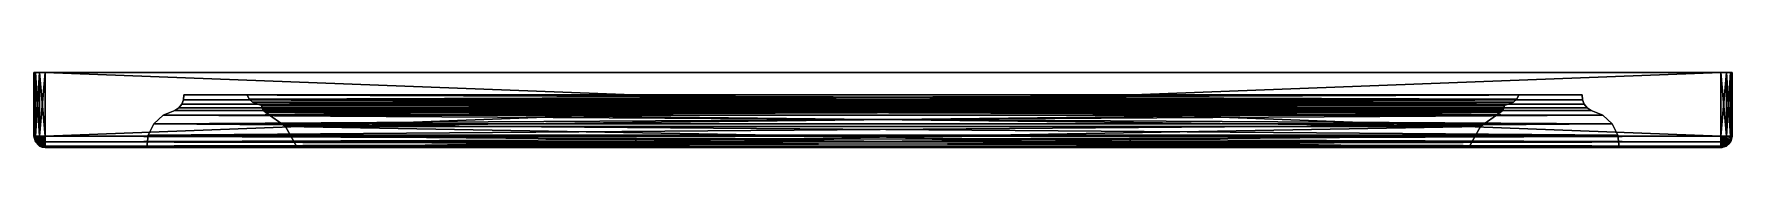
# Model space of a CAD drawing. Header units: centimetres. Extents: x -22.5 to 22.5, y -2 to 0.
import ezdxf

# ---------------------------------------------------------------- set-up
doc = ezdxf.new("R2010")
doc.units = ezdxf.units.CM
doc.header["$MEASUREMENT"] = 0
doc.layers.add('CAB_DOORS', color=31, linetype='Continuous')

msp = doc.modelspace()

# ---------------------------------------------------------------- meshes
at = {"layer": 'CAB_DOORS', "color": 31}
mesh = msp.add_polyface(dxfattribs=at)
corners = [(-22.5, -1.7, 0.3), (-22.46, -1.7, 0.15), (-22.49, -1.754, 0.248), (-22.262, -1.782, 0.018), (-22.287, -1.754, 0.018), (-22.2, -1.7), (-22.46, -1.85, 0.3), (-22.228, -1.799, 0.018), (-22.301, -1.719, 0.018), (-22.35, -1.7, 0.04), (-22.364, -1.802, 0.07), (-22.455, -1.748, 0.15), (-22.451, -1.856, 0.248), (-22.39, -1.735, 0.07), (-22.421, -1.837, 0.15), (-22.46, -1.7, 66.15), (-22.5, -1.7, 66), (-22.49, -1.754, 66.052), (-22.455, -1.748, 66.15), (-22.421, -1.837, 66.15), (-22.46, -1.85, 66), (-22.39, -1.735, 66.23), (-22.35, -1.7, 66.26), (-22.301, -1.719, 66.282), (-22.228, -1.799, 66.282), (-22.2, -1.7, 66.3), (-22.262, -1.782, 66.282), (-22.287, -1.754, 66.282), (-22.364, -1.802, 66.23), (-22.2, 0, 66.3), (-22.35, 0, 66.26), (-22.46, 0, 66.15), (-22.5, 0, 66), (-22.5, 0, 0.3), (-22.46, 0, 0.15), (-22.35, 0, 0.04), (-22.2, 0)]
mesh.append_faces([[corners[k] for k in face] for face in [(6, 0, 2), (5, 8, 9), (2, 1, 11), (11, 1, 13), (1, 9, 13), (17, 16, 20), (17, 18, 15), (15, 18, 21), (23, 25, 22), (21, 22, 15)]], dxfattribs={"color": 31})
mesh.append_faces([[corners[k] for k in face] for face in [(0, 1, 2), (3, 5, 7), (5, 4, 8), (15, 16, 17), (18, 28, 21), (28, 26, 27), (22, 29, 30), (15, 30, 31), (16, 31, 32), (1, 33, 34), (9, 34, 35), (5, 35, 36), (32, 34, 33), (16, 33, 0)]], dxfattribs={"vtx0": -1, "color": 31})
mesh.append_faces([[corners[k] for k in face] for face in [(26, 25, 27)]], dxfattribs={"vtx0": -1, "vtx1": -1, "color": 31})
mesh.append_faces([[corners[k] for k in face] for face in [(16, 15, 31), (30, 36, 35), (31, 35, 34)]], dxfattribs={"vtx0": -1, "vtx2": -1, "color": 31})
mesh.append_faces([[corners[k] for k in face] for face in [(2, 11, 12), (9, 8, 13), (18, 17, 19), (22, 21, 23), (24, 25, 26), (28, 27, 21), (25, 29, 22), (16, 0, 20), (32, 33, 16)]], dxfattribs={"vtx1": -1, "color": 31})
mesh.append_faces([[corners[k] for k in face] for face in [(3, 4, 5), (10, 13, 8), (27, 23, 21), (0, 33, 1), (32, 31, 34), (31, 30, 35), (30, 29, 36)]], dxfattribs={"vtx1": -1, "vtx2": -1, "color": 31})
mesh.append_faces([[corners[k] for k in face] for face in [(8, 4, 10), (14, 11, 13), (25, 23, 27), (15, 22, 30), (5, 9, 35), (9, 1, 34)]], dxfattribs={"vtx2": -1, "color": 31})
mesh = msp.add_polyface(dxfattribs=at)
corners = [(19.475, -1.667, 59.275), (-19.512, -2, 59.312), (-19.475, -1.667, 59.275), (-19.324, -1.368, 59.124), (-19.077, -1.141, 58.877), (19.077, -1.141, 58.877), (-18.766, -1.015, 58.566), (15.837, -1.44, 10.663), (-15.526, -2, 10.974), (-15.837, -1.44, 10.663), (16.356, -1.064, 10.144), (-16.356, -1.064, 10.144), (16.474, -0.872, 10.026), (-16.461, -0.871, 10.039), (-16.474, -0.872, 10.026), (16.486, -0.872, 10.014), (-16.486, -0.872, 10.014), (-16.713, -0.796, 9.787), (-16.796, -0.709, 9.704), (16.713, -0.796, 9.787), (16.848, -0.6, 9.652), (-16.848, -0.6, 9.652), (-18.766, -1.015, 7.734), (18.766, -1.015, 7.734), (-18.661, -0.944, 7.839), (18.581, -0.845, 7.919), (-18.581, -0.845, 7.919), (18.535, -0.727, 7.965), (-18.535, -0.727, 7.965), (-18.525, -0.6, 7.975), (-19.512, -2, 6.988), (19.512, -2, 6.988), (-19.475, -1.667, 7.025), (19.324, -1.368, 7.176), (-19.324, -1.368, 7.176), (-19.077, -1.141, 7.423), (16.461, -0.871, 10.039), (-16.457, -0.929, 10.043), (16.402, -1.029, 10.098), (-16.402, -1.029, 10.098), (-16.436, -0.983, 10.064), (16.457, -0.929, 10.043), (-18.525, -0.6, 58.325), (-16.848, -0.6, 56.648), (18.525, -0.6, 58.325), (18.525, -0.6, 7.975), (-15.526, -2, 55.326), (15.526, -2, 55.326), (-15.837, -1.44, 55.637), (-16.356, -1.064, 56.156), (15.837, -1.44, 55.637), (16.457, -0.929, 56.257), (-16.461, -0.871, 56.261), (-16.457, -0.929, 56.257), (16.436, -0.983, 56.236), (-16.436, -0.983, 56.236), (-16.402, -1.029, 56.202), (16.402, -1.029, 56.202), (16.461, -0.871, 56.261), (-16.474, -0.872, 56.274), (16.713, -0.796, 56.513), (-16.713, -0.796, 56.513), (-16.486, -0.872, 56.286), (16.796, -0.709, 56.596), (-16.796, -0.709, 56.596), (16.474, -0.872, 56.274), (18.661, -0.944, 58.461), (-18.661, -0.944, 58.461), (-18.581, -0.845, 58.381), (-18.535, -0.727, 58.335), (18.581, -0.845, 58.381), (-22.2, -1.85, 66.26), (-22.2, -1.96, 66.15), (22.2, -1.96, 66.15), (-22.2, -1.7), (22.2, -1.7), (-22.2, -1.85, 0.04), (-22.2, -2, 0.3), (-22.2, -1.96, 0.15), (22.2, -1.96, 0.15), (22.2, -1.85, 0.04), (-22.2, 0, 66.3), (22.2, 0), (-22.2, 0), (-22.2, -2, 66), (22.2, -2, 66), (22.2, -2, 0.3), (22.2, -1.7, 66.3), (-22.2, -1.7, 66.3)]
mesh.append_faces([[corners[k] for k in face] for face in [(0, 1, 2), (3, 0, 2), (7, 8, 9), (17, 15, 16), (20, 18, 21), (26, 27, 28), (33, 35, 34), (51, 52, 53), (54, 53, 55), (56, 54, 55), (61, 63, 64), (66, 6, 67), (68, 66, 67), (44, 69, 42), (8, 47, 46), (82, 74, 83), (87, 81, 88)]], dxfattribs={"vtx0": -1, "color": 31})
mesh.append_faces([[corners[k] for k in face] for face in [(15, 14, 16), (39, 10, 11), (42, 43, 44), (84, 1, 85)]], dxfattribs={"vtx0": -1, "vtx1": -1, "color": 31})
mesh.append_faces([[corners[k] for k in face] for face in [(12, 13, 14), (59, 65, 62)]], dxfattribs={"vtx0": -1, "vtx1": -1, "vtx2": -1, "color": 31})
mesh.append_faces([[corners[k] for k in face] for face in [(10, 9, 11), (21, 29, 45), (71, 72, 73), (77, 78, 79), (78, 76, 80), (81, 82, 83), (30, 77, 86)]], dxfattribs={"vtx0": -1, "vtx2": -1, "color": 31})
mesh.append_faces([[corners[k] for k in face] for face in [(17, 18, 19), (22, 23, 24), (28, 27, 29), (30, 31, 32), (22, 35, 23), (13, 36, 37), (46, 47, 48), (56, 49, 57), (64, 63, 43), (68, 69, 70), (74, 75, 76)]], dxfattribs={"vtx1": -1, "color": 31})
mesh.append_faces([[corners[k] for k in face] for face in [(52, 58, 59)]], dxfattribs={"vtx1": -1, "vtx2": -1, "color": 31})
mesh.append_faces([[corners[k] for k in face] for face in [(3, 4, 5), (5, 4, 6), (25, 26, 24), (33, 34, 32), (38, 39, 40), (40, 37, 41), (49, 48, 50), (60, 61, 62)]], dxfattribs={"vtx2": -1, "color": 31})
mesh = msp.add_polyface(dxfattribs=at)
corners = [(18.766, -1.015, 7.734), (18.766, -1.015, 58.566), (18.661, -0.944, 7.839), (18.661, -0.944, 58.461), (18.581, -0.845, 58.381), (18.581, -0.845, 7.919), (18.535, -0.727, 58.335), (18.535, -0.727, 7.965), (18.525, -0.6, 7.975), (18.525, -0.6, 58.325), (19.512, -2, 6.988), (19.512, -2, 59.312), (19.475, -1.667, 7.025), (19.475, -1.667, 59.275), (19.324, -1.368, 59.124), (19.324, -1.368, 7.176), (19.077, -1.141, 7.423), (19.077, -1.141, 58.877), (15.526, -2, 55.326), (15.526, -2, 10.974), (15.837, -1.44, 55.637), (15.837, -1.44, 10.663), (16.356, -1.064, 56.156), (16.356, -1.064, 10.144), (16.461, -0.871, 10.039), (16.461, -0.871, 56.261), (16.457, -0.929, 10.043), (16.457, -0.929, 56.257), (16.436, -0.983, 10.064), (16.436, -0.983, 56.236), (16.402, -1.029, 56.202), (16.402, -1.029, 10.098), (16.474, -0.872, 56.274), (16.474, -0.872, 10.026), (16.486, -0.872, 56.286), (16.486, -0.872, 10.014), (16.713, -0.796, 9.787), (16.713, -0.796, 56.513), (16.796, -0.709, 9.704), (16.796, -0.709, 56.596), (16.848, -0.6, 56.648), (16.848, -0.6, 9.652), (22.2, -2, 0.3), (22.2, -1.96, 0.15), (22.227, -1.994, 0.248), (22.2, -1.7), (22.209, -1.802, 0.018), (22.2, -1.85, 0.04), (22.218, -1.892, 0.07), (22.209, -1.802, 66.282), (22.2, -1.7, 66.3), (22.2, -1.85, 66.26), (22.218, -1.892, 66.23), (22.2, -1.96, 66.15), (-22.2, 0, 66.3), (22.2, 0, 66.3), (22.2, 0), (-22.2, -1.7), (22.2, -2, 66)]
mesh.append_faces([[corners[k] for k in face] for face in [(42, 43, 44), (45, 46, 47), (43, 47, 48), (49, 50, 51), (52, 51, 53)]], dxfattribs={"color": 31})
mesh.append_faces([[corners[k] for k in face] for face in [(2, 1, 3), (4, 2, 3), (5, 6, 7), (8, 6, 9), (12, 11, 13), (14, 12, 13), (14, 16, 15), (20, 19, 21), (26, 25, 27), (28, 27, 29), (30, 28, 29), (36, 34, 35), (37, 38, 39), (40, 38, 41)]], dxfattribs={"vtx0": -1, "color": 31})
mesh.append_faces([[corners[k] for k in face] for face in [(31, 22, 23), (34, 33, 35)]], dxfattribs={"vtx0": -1, "vtx1": -1, "color": 31})
mesh.append_faces([[corners[k] for k in face] for face in [(32, 24, 33), (32, 33, 34)]], dxfattribs={"vtx0": -1, "vtx1": -1, "vtx2": -1, "color": 31})
mesh.append_faces([[corners[k] for k in face] for face in [(22, 21, 23), (41, 8, 9), (10, 42, 58)]], dxfattribs={"vtx0": -1, "vtx2": -1, "color": 31})
mesh.append_faces([[corners[k] for k in face] for face in [(0, 1, 2), (4, 6, 5), (7, 6, 8), (10, 11, 12), (0, 16, 1), (18, 19, 20), (24, 25, 26), (30, 22, 31), (36, 38, 37), (39, 38, 40), (45, 57, 56), (55, 54, 50)]], dxfattribs={"vtx1": -1, "color": 31})
mesh.append_faces([[corners[k] for k in face] for face in [(25, 24, 32), (40, 41, 9), (54, 55, 56), (11, 10, 58)]], dxfattribs={"vtx1": -1, "vtx2": -1, "color": 31})
mesh.append_faces([[corners[k] for k in face] for face in [(4, 5, 2), (14, 15, 12), (14, 17, 16), (16, 17, 1), (22, 20, 21), (30, 31, 28), (28, 26, 27), (36, 37, 34)]], dxfattribs={"vtx2": -1, "color": 31})
mesh = msp.add_polyface(dxfattribs=at)
corners = [(22.276, -1.769, 0.018), (22.246, -1.792, 0.018), (22.2, -1.7), (22.5, -1.7, 0.3), (22.475, -1.807, 0.248), (22.46, -1.7, 0.15), (22.46, -1.85, 0.3), (22.296, -1.737, 0.018), (22.38, -1.77, 0.07), (22.35, -1.7, 0.04), (22.442, -1.794, 0.15), (22.209, -1.802, 0.018), (22.343, -1.83, 0.07), (22.276, -1.769, 66.282), (22.343, -1.83, 66.23), (22.296, -1.737, 66.282), (22.2, -1.7, 66.3), (22.35, -1.7, 66.26), (22.5, -1.7, 66), (22.475, -1.807, 66.052), (22.46, -1.85, 66), (22.46, -1.7, 66.15), (22.442, -1.794, 66.15), (22.38, -1.77, 66.23), (22.246, -1.792, 66.282), (22.209, -1.802, 66.282), (22.286, -1.873, 66.23), (22.392, -1.875, 66.15), (22.5, 0, 66), (22.46, 0, 66.15), (22.35, 0, 66.26), (22.2, 0, 66.3), (22.2, 0), (22.35, 0, 0.04), (22.46, 0, 0.15), (22.5, 0, 0.3)]
mesh.append_faces([[corners[k] for k in face] for face in [(3, 4, 5), (8, 7, 9), (5, 10, 8), (5, 4, 10), (7, 2, 9), (16, 15, 17), (18, 21, 19), (19, 21, 22), (22, 21, 23), (17, 15, 23)]], dxfattribs={"color": 31})
mesh.append_faces([[corners[k] for k in face] for face in [(3, 6, 4), (0, 2, 7), (2, 1, 11), (10, 12, 8), (21, 17, 23), (21, 28, 29), (17, 29, 30), (16, 30, 31), (9, 32, 33), (5, 33, 34), (3, 34, 35), (28, 3, 35)]], dxfattribs={"vtx0": -1, "color": 31})
mesh.append_faces([[corners[k] for k in face] for face in [(13, 16, 24), (18, 6, 3), (30, 33, 31)]], dxfattribs={"vtx0": -1, "vtx1": -1, "color": 31})
mesh.append_faces([[corners[k] for k in face] for face in [(17, 21, 29), (18, 20, 6), (5, 9, 33), (29, 35, 34), (30, 34, 33), (31, 33, 32)]], dxfattribs={"vtx0": -1, "vtx2": -1, "color": 31})
mesh.append_faces([[corners[k] for k in face] for face in [(7, 8, 0), (0, 12, 1), (13, 14, 15), (15, 16, 13), (24, 26, 13), (22, 23, 27), (18, 28, 21), (2, 32, 9), (18, 3, 28), (28, 35, 29)]], dxfattribs={"vtx1": -1, "color": 31})
mesh.append_faces([[corners[k] for k in face] for face in [(0, 1, 2), (30, 29, 34)]], dxfattribs={"vtx1": -1, "vtx2": -1, "color": 31})
mesh.append_faces([[corners[k] for k in face] for face in [(5, 8, 9), (8, 12, 0), (18, 19, 20), (16, 25, 24), (14, 23, 15), (16, 17, 30), (3, 5, 34)]], dxfattribs={"vtx2": -1, "color": 31})
mesh = msp.add_polyface(dxfattribs=at)
corners = [(-19.512, -2, 59.312), (-19.512, -2, 6.988), (-19.475, -1.667, 59.275), (-19.475, -1.667, 7.025), (-19.324, -1.368, 7.176), (-19.324, -1.368, 59.124), (-19.077, -1.141, 58.877), (-19.077, -1.141, 7.423), (-18.766, -1.015, 7.734), (-18.766, -1.015, 58.566), (-15.526, -2, 10.974), (-15.526, -2, 55.326), (-15.837, -1.44, 10.663), (-15.837, -1.44, 55.637), (-16.356, -1.064, 10.144), (-16.356, -1.064, 56.156), (-16.461, -0.871, 56.261), (-16.461, -0.871, 10.039), (-16.457, -0.929, 56.257), (-16.457, -0.929, 10.043), (-16.436, -0.983, 56.236), (-16.436, -0.983, 10.064), (-16.402, -1.029, 10.098), (-16.402, -1.029, 56.202), (-16.474, -0.872, 10.026), (-16.474, -0.872, 56.274), (-16.486, -0.872, 10.014), (-16.486, -0.872, 56.286), (-16.713, -0.796, 56.513), (-16.713, -0.796, 9.787), (-16.796, -0.709, 56.596), (-16.796, -0.709, 9.704), (-16.848, -0.6, 9.652), (-16.848, -0.6, 56.648), (-18.525, -0.6, 58.325), (-18.525, -0.6, 7.975), (-18.661, -0.944, 58.461), (-18.661, -0.944, 7.839), (-18.581, -0.845, 7.919), (-18.581, -0.845, 58.381), (-18.535, -0.727, 7.965), (-18.535, -0.727, 58.335), (-22.2, -1.96, 0.15), (-22.253, -1.885, 0.07), (-22.2, -1.85, 0.04), (-22.228, -1.799, 0.018), (-22.2, -1.7), (-22.2, -1.7, 66.3), (-22.228, -1.799, 66.282), (-22.2, -1.85, 66.26), (-22.2, -2, 66), (-22.2, -1.96, 66.15), (-22.281, -1.984, 66.052), (-22.253, -1.885, 66.23), (22.2, -2, 66), (22.2, -1.85, 66.26), (-22.2, -2, 0.3)]
mesh.append_faces([[corners[k] for k in face] for face in [(45, 46, 44), (47, 48, 49)]], dxfattribs={"color": 31})
mesh.append_faces([[corners[k] for k in face] for face in [(2, 1, 3), (4, 2, 3), (4, 6, 5), (12, 11, 13), (18, 17, 19), (20, 19, 21), (22, 20, 21), (28, 26, 27), (29, 30, 31), (32, 30, 33), (36, 8, 37), (38, 36, 37), (39, 40, 41), (34, 40, 35), (50, 51, 52), (51, 49, 53)]], dxfattribs={"vtx0": -1, "color": 31})
mesh.append_faces([[corners[k] for k in face] for face in [(23, 14, 15), (26, 25, 27), (33, 35, 32), (0, 56, 1)]], dxfattribs={"vtx0": -1, "vtx1": -1, "color": 31})
mesh.append_faces([[corners[k] for k in face] for face in [(24, 16, 25), (24, 25, 26)]], dxfattribs={"vtx0": -1, "vtx1": -1, "vtx2": -1, "color": 31})
mesh.append_faces([[corners[k] for k in face] for face in [(14, 13, 15)]], dxfattribs={"vtx0": -1, "vtx2": -1, "color": 31})
mesh.append_faces([[corners[k] for k in face] for face in [(0, 1, 2), (9, 6, 8), (10, 11, 12), (16, 17, 18), (22, 14, 23), (28, 30, 29), (31, 30, 32), (9, 8, 36), (38, 40, 39), (41, 40, 34)]], dxfattribs={"vtx1": -1, "color": 31})
mesh.append_faces([[corners[k] for k in face] for face in [(17, 16, 24), (34, 35, 33), (50, 54, 51), (50, 56, 0)]], dxfattribs={"vtx1": -1, "vtx2": -1, "color": 31})
mesh.append_faces([[corners[k] for k in face] for face in [(4, 5, 2), (4, 7, 6), (6, 7, 8), (14, 12, 13), (22, 23, 20), (20, 18, 19), (28, 29, 26), (38, 39, 36), (42, 43, 44), (47, 49, 55)]], dxfattribs={"vtx2": -1, "color": 31})
mesh = msp.add_polyface(dxfattribs=at)
corners = [(19.512, -2, 59.312), (-19.512, -2, 59.312), (19.475, -1.667, 59.275), (-19.324, -1.368, 59.124), (19.324, -1.368, 59.124), (19.077, -1.141, 58.877), (18.766, -1.015, 58.566), (-18.766, -1.015, 58.566), (15.526, -2, 10.974), (-15.526, -2, 10.974), (15.837, -1.44, 10.663), (16.356, -1.064, 10.144), (-15.837, -1.44, 10.663), (16.461, -0.871, 10.039), (-16.461, -0.871, 10.039), (16.474, -0.872, 10.026), (-16.713, -0.796, 9.787), (16.713, -0.796, 9.787), (16.486, -0.872, 10.014), (-16.796, -0.709, 9.704), (16.796, -0.709, 9.704), (16.848, -0.6, 9.652), (-16.474, -0.872, 10.026), (-18.661, -0.944, 7.839), (18.766, -1.015, 7.734), (18.661, -0.944, 7.839), (18.581, -0.845, 7.919), (18.535, -0.727, 7.965), (-18.581, -0.845, 7.919), (-18.525, -0.6, 7.975), (18.525, -0.6, 7.975), (-19.475, -1.667, 7.025), (19.512, -2, 6.988), (19.475, -1.667, 7.025), (19.324, -1.368, 7.176), (19.077, -1.141, 7.423), (-19.077, -1.141, 7.423), (-16.457, -0.929, 10.043), (16.457, -0.929, 10.043), (-16.436, -0.983, 10.064), (16.436, -0.983, 10.064), (16.402, -1.029, 10.098), (-16.402, -1.029, 10.098), (16.848, -0.6, 56.648), (18.525, -0.6, 58.325), (-16.848, -0.6, 56.648), (-16.848, -0.6, 9.652), (-15.837, -1.44, 55.637), (15.526, -2, 55.326), (15.837, -1.44, 55.637), (-16.356, -1.064, 56.156), (16.356, -1.064, 56.156), (16.461, -0.871, 56.261), (-16.461, -0.871, 56.261), (16.457, -0.929, 56.257), (-16.402, -1.029, 56.202), (16.402, -1.029, 56.202), (16.436, -0.983, 56.236), (-16.457, -0.929, 56.257), (-16.474, -0.872, 56.274), (16.474, -0.872, 56.274), (-16.486, -0.872, 56.286), (16.486, -0.872, 56.286), (16.713, -0.796, 56.513), (16.796, -0.709, 56.596), (-16.713, -0.796, 56.513), (18.661, -0.944, 58.461), (-18.581, -0.845, 58.381), (18.581, -0.845, 58.381), (-18.535, -0.727, 58.335), (18.535, -0.727, 58.335), (-22.2, -1.96, 66.15), (22.2, -2, 66), (22.2, -1.96, 66.15), (-22.2, -1.85, 66.26), (22.2, -1.85, 66.26), (-22.2, -1.7, 66.3), (22.2, -1.7, 66.3), (-22.2, -1.85, 0.04), (22.2, -1.7), (22.2, -1.85, 0.04), (-22.2, -1.96, 0.15), (22.2, -1.96, 0.15), (-22.2, -2, 0.3), (22.2, -2, 0.3), (-19.512, -2, 6.988)]
mesh.append_faces([[corners[k] for k in face] for face in [(3, 5, 4), (17, 19, 20), (23, 24, 25), (26, 23, 25), (29, 27, 30), (31, 32, 33), (34, 31, 33), (37, 13, 38), (39, 38, 40), (41, 39, 40), (47, 48, 49), (63, 61, 62), (45, 64, 43), (68, 69, 70), (71, 72, 73), (74, 73, 75), (76, 75, 77), (78, 79, 80), (81, 80, 82), (83, 82, 84)]], dxfattribs={"vtx0": -1, "color": 31})
mesh.append_faces([[corners[k] for k in face] for face in [(43, 44, 45), (56, 50, 51), (61, 60, 62)]], dxfattribs={"vtx0": -1, "vtx1": -1, "color": 31})
mesh.append_faces([[corners[k] for k in face] for face in [(15, 22, 18), (59, 52, 60)]], dxfattribs={"vtx0": -1, "vtx1": -1, "vtx2": -1, "color": 31})
mesh.append_faces([[corners[k] for k in face] for face in [(50, 49, 51)]], dxfattribs={"vtx0": -1, "vtx2": -1, "color": 31})
mesh.append_faces([[corners[k] for k in face] for face in [(0, 1, 2), (6, 5, 7), (8, 9, 10), (20, 19, 21), (26, 27, 28), (41, 11, 42), (52, 53, 54), (63, 64, 65), (6, 7, 66), (70, 69, 44), (8, 48, 9)]], dxfattribs={"vtx1": -1, "color": 31})
mesh.append_faces([[corners[k] for k in face] for face in [(13, 14, 15), (21, 46, 30), (1, 0, 72), (32, 85, 84)]], dxfattribs={"vtx1": -1, "vtx2": -1, "color": 31})
mesh.append_faces([[corners[k] for k in face] for face in [(3, 4, 2), (11, 10, 12), (16, 17, 18), (34, 35, 36), (36, 35, 24), (55, 56, 57), (57, 54, 58), (67, 68, 66)]], dxfattribs={"vtx2": -1, "color": 31})
mesh = msp.add_polyface(dxfattribs=at)
corners = [(-22.46, -1.85, 0.3), (-22.49, -1.754, 0.248), (-22.451, -1.856, 0.248), (-22.378, -1.936, 0.248), (-22.421, -1.837, 0.15), (-22.357, -1.907, 0.15), (-22.364, -1.802, 0.07), (-22.316, -1.854, 0.07), (-22.287, -1.754, 0.018), (-22.2, -2, 0.3), (-22.281, -1.984, 0.248), (-22.2, -1.96, 0.15), (-22.35, -1.96, 0.3), (-22.271, -1.95, 0.15), (-22.253, -1.885, 0.07), (-22.228, -1.799, 0.018), (-22.2, -1.85, 0.04), (-22.39, -1.735, 0.07), (-22.455, -1.748, 0.15), (-22.262, -1.782, 0.018), (-22.364, -1.802, 66.23), (-22.421, -1.837, 66.15), (-22.316, -1.854, 66.23), (-22.262, -1.782, 66.282), (-22.228, -1.799, 66.282), (-22.2, -2, 66), (-22.281, -1.984, 66.052), (-22.35, -1.96, 66), (-22.2, -1.96, 66.15), (-22.271, -1.95, 66.15), (-22.378, -1.936, 66.052), (-22.357, -1.907, 66.15), (-22.451, -1.856, 66.052), (-22.49, -1.754, 66.052), (-22.46, -1.85, 66), (-22.253, -1.885, 66.23), (-22.455, -1.748, 66.15), (-22.2, -1.85, 66.26), (-22.5, -1.7, 0.3)]
mesh.append_faces([[corners[k] for k in face] for face in [(0, 1, 2), (9, 12, 10), (10, 12, 3), (3, 0, 2), (11, 13, 14), (11, 10, 13), (25, 26, 27), (26, 28, 29), (33, 34, 32), (29, 28, 35), (32, 34, 30), (27, 26, 30)]], dxfattribs={"color": 31})
mesh.append_faces([[corners[k] for k in face] for face in [(5, 10, 3), (5, 6, 7), (12, 0, 3), (14, 15, 16), (13, 7, 14), (30, 29, 31), (32, 31, 21), (31, 35, 22), (31, 32, 30), (34, 27, 30), (34, 38, 0), (25, 12, 9)]], dxfattribs={"vtx0": -1, "color": 31})
mesh.append_faces([[corners[k] for k in face] for face in [(15, 14, 19), (27, 0, 12)]], dxfattribs={"vtx0": -1, "vtx1": -1, "color": 31})
mesh.append_faces([[corners[k] for k in face] for face in [(27, 34, 0)]], dxfattribs={"vtx0": -1, "vtx2": -1, "color": 31})
mesh.append_faces([[corners[k] for k in face] for face in [(5, 3, 4), (5, 7, 13), (19, 7, 8), (20, 21, 22), (23, 22, 24), (22, 23, 20), (29, 35, 31), (37, 24, 35)]], dxfattribs={"vtx1": -1, "color": 31})
mesh.append_faces([[corners[k] for k in face] for face in [(22, 35, 24)]], dxfattribs={"vtx1": -1, "vtx2": -1, "color": 31})
mesh.append_faces([[corners[k] for k in face] for face in [(3, 2, 4), (5, 4, 6), (7, 6, 8), (9, 10, 11), (5, 13, 10), (17, 6, 4), (18, 4, 2), (14, 7, 19), (33, 32, 21), (21, 31, 22), (36, 21, 20), (30, 26, 29), (25, 27, 12)]], dxfattribs={"vtx2": -1, "color": 31})
mesh = msp.add_polyface(dxfattribs=at)
corners = [(22.35, -1.96, 0.3), (22.227, -1.994, 0.248), (22.332, -1.964, 0.248), (22.418, -1.899, 0.248), (22.316, -1.933, 0.15), (22.392, -1.875, 0.15), (22.286, -1.873, 0.07), (22.343, -1.83, 0.07), (22.246, -1.792, 0.018), (22.475, -1.807, 0.248), (22.46, -1.85, 0.3), (22.442, -1.794, 0.15), (22.2, -2, 0.3), (22.209, -1.802, 0.018), (22.218, -1.892, 0.07), (22.224, -1.959, 0.15), (22.2, -1.96, 0.15), (22.2, -1.85, 0.04), (22.2, -1.96, 66.15), (22.2, -2, 66), (22.227, -1.994, 66.052), (22.224, -1.959, 66.15), (22.316, -1.933, 66.15), (22.286, -1.873, 66.23), (22.343, -1.83, 66.23), (22.418, -1.899, 66.052), (22.442, -1.794, 66.15), (22.392, -1.875, 66.15), (22.332, -1.964, 66.052), (22.35, -1.96, 66), (22.38, -1.77, 66.23), (22.218, -1.892, 66.23), (22.2, -1.85, 66.26), (22.209, -1.802, 66.282), (22.246, -1.792, 66.282), (22.46, -1.85, 66), (22.475, -1.807, 66.052), (22.276, -1.769, 66.282)]
mesh.append_faces([[corners[k] for k in face] for face in [(9, 10, 3), (10, 0, 3), (3, 0, 2), (1, 16, 15), (15, 16, 14), (14, 17, 13), (18, 19, 20), (20, 21, 18), (18, 21, 31), (32, 31, 33), (25, 28, 29), (35, 25, 29), (35, 36, 25)]], dxfattribs={"color": 31})
mesh.append_faces([[corners[k] for k in face] for face in [(0, 1, 2), (5, 9, 3), (5, 6, 7), (25, 26, 27), (28, 27, 22), (20, 29, 28), (27, 30, 24), (21, 23, 31), (27, 28, 25), (37, 23, 24), (35, 0, 10)]], dxfattribs={"vtx0": -1, "color": 31})
mesh.append_faces([[corners[k] for k in face] for face in [(29, 12, 0)]], dxfattribs={"vtx0": -1, "vtx1": -1, "color": 31})
mesh.append_faces([[corners[k] for k in face] for face in [(0, 12, 1)]], dxfattribs={"vtx0": -1, "vtx2": -1, "color": 31})
mesh.append_faces([[corners[k] for k in face] for face in [(5, 3, 4), (5, 7, 11), (1, 15, 2), (21, 20, 22), (23, 22, 24), (23, 34, 31)]], dxfattribs={"vtx1": -1, "color": 31})
mesh.append_faces([[corners[k] for k in face] for face in [(20, 19, 29), (19, 12, 29)]], dxfattribs={"vtx1": -1, "vtx2": -1, "color": 31})
mesh.append_faces([[corners[k] for k in face] for face in [(3, 2, 4), (5, 4, 6), (7, 6, 8), (5, 11, 9), (13, 8, 6), (14, 6, 4), (15, 4, 2), (4, 15, 14), (6, 14, 13), (20, 28, 22), (22, 27, 24), (21, 22, 23), (34, 33, 31), (25, 36, 26), (35, 29, 0)]], dxfattribs={"vtx2": -1, "color": 31})

doc.saveas('drawing.dxf')
